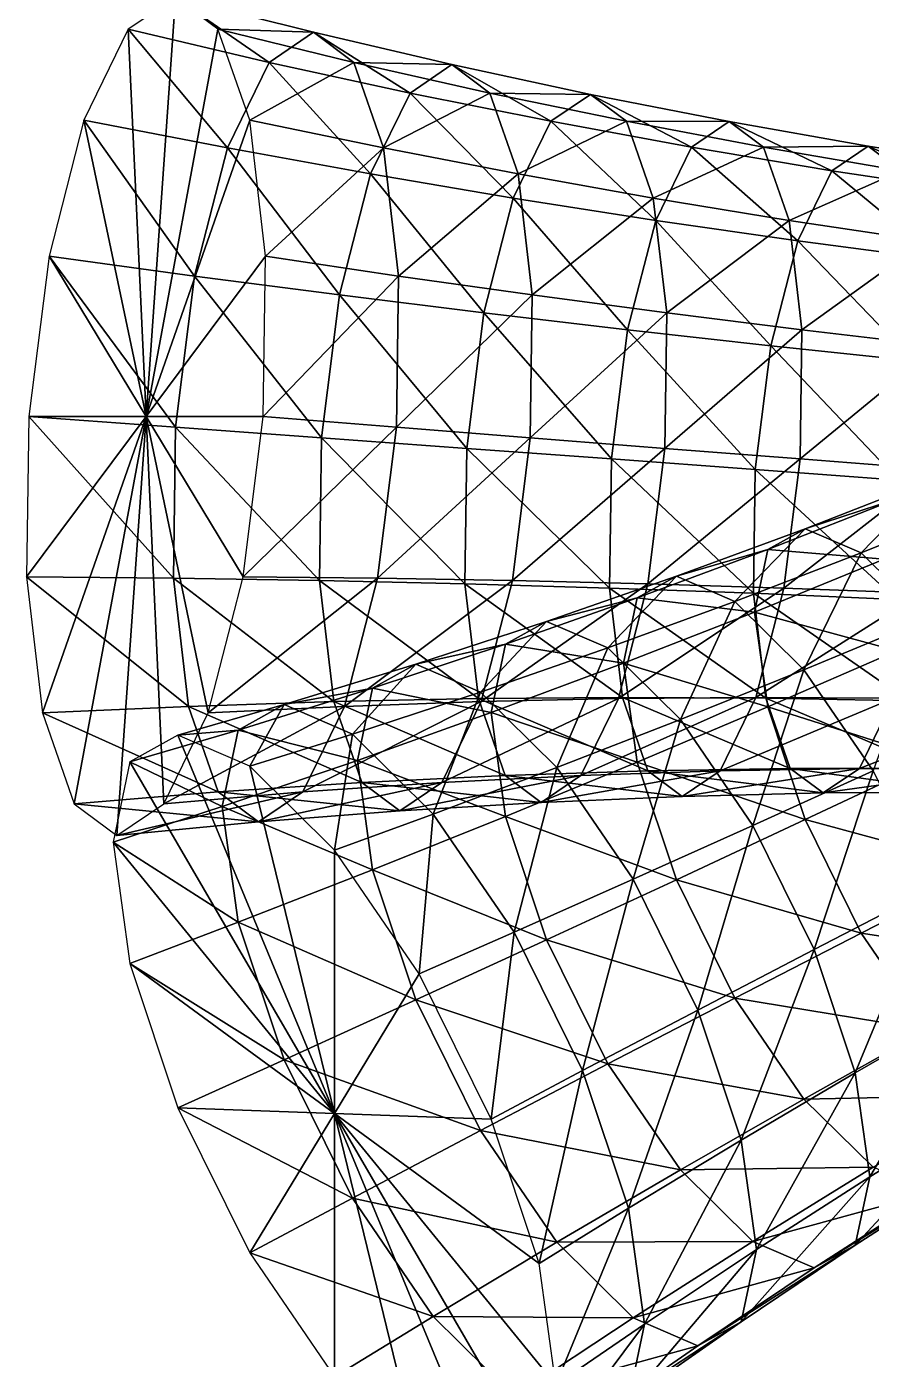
# Model space of a CAD drawing. Header units: metres. Extents: x 9079 to 9208, y 11521 to 11707.
# Drawn here: x 9092.32 to 9121.23, y 11609.69 to 11655.28 of the extents above; entities that cross this region are included whole.
import ezdxf

# ---------------------------------------------------------------- set-up
doc = ezdxf.new("R2010")
doc.units = ezdxf.units.M
doc.layers.add('CONE_ST815GC35', color=7, linetype='Continuous')
doc.layers.add('CONE_ST815GC44', color=7, linetype='Continuous')

msp = doc.modelspace()

# ---------------------------------------------------------------- linework, layer by layer
at = {"layer": 'CONE_ST815GC35'}
for points in [[(9122.104, 11639.125, -188.325), (9123.342, 11639.811, -192.252), (9118.965, 11638.107, -194.011)], [(9123.342, 11639.811, -192.252), (9120.885, 11637.28, -197.8), (9118.965, 11638.107, -194.011)], [(9123.342, 11639.811, -192.252), (9125.194, 11639.014, -195.907), (9120.885, 11637.28, -197.8)], [(9121.67, 11637.06, -184.724), (9122.104, 11639.125, -188.325), (9117.682, 11637.395, -189.939)], [(9122.104, 11639.125, -188.325), (9118.965, 11638.107, -194.011), (9117.682, 11637.395, -189.939)], [(9125.194, 11639.014, -195.907), (9123.15, 11635.041, -200.73), (9120.885, 11637.28, -197.8)], [(9117.682, 11637.395, -189.939), (9118.965, 11638.107, -194.011), (9114.555, 11636.482, -195.784)], [(9118.965, 11638.107, -194.011), (9116.558, 11635.62, -199.738), (9114.555, 11636.482, -195.784)], [(9118.965, 11638.107, -194.011), (9120.885, 11637.28, -197.8), (9116.558, 11635.62, -199.738)], [(9117.231, 11635.254, -186.206), (9117.682, 11637.395, -189.939), (9113.216, 11635.74, -191.536)], [(9117.682, 11637.395, -189.939), (9114.555, 11636.482, -195.784), (9113.216, 11635.74, -191.536)], [(9121.67, 11637.06, -184.724), (9117.682, 11637.395, -189.939), (9117.231, 11635.254, -186.206)], [(9120.885, 11637.28, -197.8), (9118.922, 11633.284, -202.795), (9116.558, 11635.62, -199.738)], [(9122.104, 11633.93, -181.996), (9121.67, 11637.06, -184.724), (9117.231, 11635.254, -186.206)], [(9120.885, 11637.28, -197.8), (9123.15, 11635.041, -200.73), (9118.922, 11633.284, -202.795)], [(9113.216, 11635.74, -191.536), (9114.555, 11636.482, -195.784), (9110.112, 11634.938, -197.572)], [(9114.555, 11636.482, -195.784), (9112.214, 11634.033, -201.72), (9110.112, 11634.938, -197.572)], [(9114.555, 11636.482, -195.784), (9116.558, 11635.62, -199.738), (9112.214, 11634.033, -201.72)], [(9112.746, 11633.506, -187.641), (9113.216, 11635.74, -191.536), (9108.707, 11634.159, -193.115)], [(9113.216, 11635.74, -191.536), (9110.112, 11634.938, -197.572), (9108.707, 11634.159, -193.115)], [(9116.558, 11635.62, -199.738), (9114.693, 11631.582, -204.927), (9112.214, 11634.033, -201.72)], [(9117.231, 11635.254, -186.206), (9113.216, 11635.74, -191.536), (9112.746, 11633.506, -187.641)], [(9116.558, 11635.62, -199.738), (9118.922, 11633.284, -202.795), (9114.693, 11631.582, -204.927)], [(9117.682, 11632.009, -183.378), (9117.231, 11635.254, -186.206), (9112.746, 11633.506, -187.641)], [(9122.104, 11633.93, -181.996), (9117.231, 11635.254, -186.206), (9117.682, 11632.009, -183.378)], [(9108.707, 11634.159, -193.115), (9110.112, 11634.938, -197.572), (9105.636, 11633.473, -199.375)], [(9110.112, 11634.938, -197.572), (9107.851, 11632.519, -203.747), (9105.636, 11633.473, -199.375)], [(9110.112, 11634.938, -197.572), (9112.214, 11634.033, -201.72), (9107.851, 11632.519, -203.747)], [(9123.15, 11635.041, -200.73), (9121.285, 11629.83, -204.49), (9118.922, 11633.284, -202.795)], [(9108.214, 11631.815, -189.028), (9108.707, 11634.159, -193.115), (9104.155, 11632.652, -194.677)], [(9108.707, 11634.159, -193.115), (9105.636, 11633.473, -199.375), (9104.155, 11632.652, -194.677)], [(9112.214, 11634.033, -201.72), (9110.465, 11629.936, -207.127), (9107.851, 11632.519, -203.747)], [(9112.746, 11633.506, -187.641), (9108.707, 11634.159, -193.115), (9108.214, 11631.815, -189.028)], [(9112.214, 11634.033, -201.72), (9114.693, 11631.582, -204.927), (9110.465, 11629.936, -207.127)], [(9123.342, 11630.212, -180.558), (9122.104, 11633.93, -181.996), (9117.682, 11632.009, -183.378)], [(9104.155, 11632.652, -194.677), (9105.636, 11633.473, -199.375), (9101.126, 11632.089, -201.192)], [(9105.636, 11633.473, -199.375), (9103.471, 11631.08, -205.818), (9101.126, 11632.089, -201.192)], [(9105.636, 11633.473, -199.375), (9107.851, 11632.519, -203.747), (9103.471, 11631.08, -205.818)], [(9113.216, 11630.12, -184.69), (9112.746, 11633.506, -187.641), (9108.214, 11631.815, -189.028)], [(9117.682, 11632.009, -183.378), (9112.746, 11633.506, -187.641), (9113.216, 11630.12, -184.69)], [(9118.922, 11633.284, -202.795), (9117.172, 11627.959, -206.706), (9114.693, 11631.582, -204.927)], [(9118.922, 11633.284, -202.795), (9121.285, 11629.83, -204.49), (9117.172, 11627.959, -206.706)], [(9103.635, 11630.182, -190.369), (9104.155, 11632.652, -194.677), (9099.56, 11631.22, -196.221)], [(9104.155, 11632.652, -194.677), (9101.126, 11632.089, -201.192), (9099.56, 11631.22, -196.221)], [(9107.851, 11632.519, -203.747), (9106.236, 11628.346, -209.396), (9103.471, 11631.08, -205.818)], [(9108.214, 11631.815, -189.028), (9104.155, 11632.652, -194.677), (9103.635, 11630.182, -190.369)], [(9107.851, 11632.519, -203.747), (9110.465, 11629.936, -207.127), (9106.236, 11628.346, -209.396)], [(9099.56, 11631.22, -196.221), (9101.126, 11632.089, -201.192), (9097.495, 11631.04, -202.657)], [(9101.126, 11632.089, -201.192), (9099.953, 11629.981, -207.508), (9097.495, 11631.04, -202.657)], [(9101.126, 11632.089, -201.192), (9103.471, 11631.08, -205.818), (9099.953, 11629.981, -207.508)], [(9118.965, 11628.155, -181.887), (9117.682, 11632.009, -183.378), (9113.216, 11630.12, -184.69)], [(9123.342, 11630.212, -180.558), (9117.682, 11632.009, -183.378), (9118.965, 11628.155, -181.887)], [(9108.707, 11628.263, -185.933), (9108.214, 11631.815, -189.028), (9103.635, 11630.182, -190.369)], [(9113.216, 11630.12, -184.69), (9108.214, 11631.815, -189.028), (9108.707, 11628.263, -185.933)], [(9114.693, 11631.582, -204.927), (9113.078, 11626.117, -209.002), (9110.465, 11629.936, -207.127)], [(9114.693, 11631.582, -204.927), (9117.172, 11627.959, -206.706), (9113.078, 11626.117, -209.002)], [(9099.01, 11628.606, -191.663), (9099.56, 11631.22, -196.221), (9095.852, 11630.129, -197.444)], [(9099.56, 11631.22, -196.221), (9097.495, 11631.04, -202.657), (9095.852, 11630.129, -197.444)], [(9102.853, 11618.104, -200.283), (9097.495, 11631.04, -202.657), (9095.852, 11630.129, -197.444)], [(9102.853, 11618.104, -200.283), (9099.953, 11629.981, -207.508), (9097.495, 11631.04, -202.657)], [(9103.635, 11630.182, -190.369), (9099.56, 11631.22, -196.221), (9099.01, 11628.606, -191.663)], [(9103.471, 11631.08, -205.818), (9102.853, 11627.115, -211.26), (9099.953, 11629.981, -207.508)], [(9103.471, 11631.08, -205.818), (9106.236, 11628.346, -209.396), (9102.853, 11627.115, -211.26)], [(9099.01, 11628.606, -191.663), (9095.852, 11630.129, -197.444), (9095.275, 11627.387, -192.663)], [(9102.853, 11618.104, -200.283), (9095.852, 11630.129, -197.444), (9095.275, 11627.387, -192.663)], [(9104.155, 11626.438, -187.107), (9103.635, 11630.182, -190.369), (9099.01, 11628.606, -191.663)], [(9108.707, 11628.263, -185.933), (9103.635, 11630.182, -190.369), (9104.155, 11626.438, -187.107)], [(9114.555, 11626.099, -183.134), (9113.216, 11630.12, -184.69), (9108.707, 11628.263, -185.933)], [(9118.965, 11628.155, -181.887), (9113.216, 11630.12, -184.69), (9114.555, 11626.099, -183.134)], [(9125.194, 11626.471, -180.628), (9123.342, 11630.212, -180.558), (9118.965, 11628.155, -181.887)], [(9102.853, 11618.104, -200.283), (9102.853, 11627.115, -211.26), (9099.953, 11629.981, -207.508)], [(9110.465, 11629.936, -207.127), (9109.002, 11624.305, -211.38), (9106.236, 11628.346, -209.396)], [(9110.465, 11629.936, -207.127), (9113.078, 11626.117, -209.002), (9109.002, 11624.305, -211.38)], [(9121.285, 11629.83, -204.49), (9119.274, 11623.714, -206.785), (9117.172, 11627.959, -206.706)], [(9121.285, 11629.83, -204.49), (9123.288, 11625.784, -204.566), (9119.274, 11623.714, -206.785)], [(9099.56, 11624.644, -188.21), (9099.01, 11628.606, -191.663), (9095.275, 11627.387, -192.663)], [(9104.155, 11626.438, -187.107), (9099.01, 11628.606, -191.663), (9099.56, 11624.644, -188.21)], [(9106.236, 11628.346, -209.396), (9105.753, 11622.876, -213.34), (9102.853, 11627.115, -211.26)], [(9110.112, 11624.044, -184.301), (9108.707, 11628.263, -185.933), (9104.155, 11626.438, -187.107)], [(9106.236, 11628.346, -209.396), (9109.002, 11624.305, -211.38), (9105.753, 11622.876, -213.34)], [(9114.555, 11626.099, -183.134), (9108.707, 11628.263, -185.933), (9110.112, 11624.044, -184.301)], [(9117.172, 11627.959, -206.706), (9115.294, 11621.643, -209.086), (9113.078, 11626.117, -209.002)], [(9120.885, 11624.277, -181.959), (9118.965, 11628.155, -181.887), (9114.555, 11626.099, -183.134)], [(9117.172, 11627.959, -206.706), (9119.274, 11623.714, -206.785), (9115.294, 11621.643, -209.086)], [(9125.194, 11626.471, -180.628), (9118.965, 11628.155, -181.887), (9120.885, 11624.277, -181.959)], [(9099.56, 11624.644, -188.21), (9095.275, 11627.387, -192.663), (9095.852, 11623.233, -189.043)], [(9102.853, 11618.104, -200.283), (9095.275, 11627.387, -192.663), (9095.852, 11623.233, -189.043)], [(9102.853, 11618.104, -200.283), (9105.753, 11622.876, -213.34), (9102.853, 11627.115, -211.26)], [(9105.636, 11621.991, -185.386), (9104.155, 11626.438, -187.107), (9099.56, 11624.644, -188.21)], [(9110.112, 11624.044, -184.301), (9104.155, 11626.438, -187.107), (9105.636, 11621.991, -185.386)], [(9127.379, 11623.278, -182.195), (9125.194, 11626.471, -180.628), (9120.885, 11624.277, -181.959)], [(9113.078, 11626.117, -209.002), (9111.346, 11619.571, -211.468), (9109.002, 11624.305, -211.38)], [(9116.558, 11622.053, -183.21), (9114.555, 11626.099, -183.134), (9110.112, 11624.044, -184.301)], [(9113.078, 11626.117, -209.002), (9115.294, 11621.643, -209.086), (9111.346, 11619.571, -211.468)], [(9120.885, 11624.277, -181.959), (9114.555, 11626.099, -183.134), (9116.558, 11622.053, -183.21)], [(9123.288, 11625.784, -204.566), (9120.679, 11619.495, -205.153), (9119.274, 11623.714, -206.785)], [(9123.288, 11625.784, -204.566), (9124.627, 11621.763, -203.01), (9120.679, 11619.495, -205.153)], [(9101.126, 11619.938, -186.39), (9099.56, 11624.644, -188.21), (9095.852, 11623.233, -189.043)], [(9105.636, 11621.991, -185.386), (9099.56, 11624.644, -188.21), (9101.126, 11619.938, -186.39)], [(9109.002, 11624.305, -211.38), (9108.212, 11617.912, -213.433), (9105.753, 11622.876, -213.34)], [(9109.002, 11624.305, -211.38), (9111.346, 11619.571, -211.468), (9108.212, 11617.912, -213.433)], [(9123.15, 11620.967, -183.584), (9120.885, 11624.277, -181.959), (9116.558, 11622.053, -183.21)], [(9127.379, 11623.278, -182.195), (9120.885, 11624.277, -181.959), (9123.15, 11620.967, -183.584)], [(9112.214, 11619.8, -184.38), (9110.112, 11624.044, -184.301), (9105.636, 11621.991, -185.386)], [(9116.558, 11622.053, -183.21), (9110.112, 11624.044, -184.301), (9112.214, 11619.8, -184.38)], [(9119.274, 11623.714, -206.785), (9116.774, 11617.196, -207.365), (9115.294, 11621.643, -209.086)], [(9119.274, 11623.714, -206.785), (9120.679, 11619.495, -205.153), (9116.774, 11617.196, -207.365)], [(9101.126, 11619.938, -186.39), (9095.852, 11623.233, -189.043), (9097.495, 11618.297, -187.134)], [(9102.853, 11618.104, -200.283), (9095.852, 11623.233, -189.043), (9097.495, 11618.297, -187.134)], [(9102.853, 11618.104, -200.283), (9108.212, 11617.912, -213.433), (9105.753, 11622.876, -213.34)], [(9107.851, 11617.517, -185.47), (9105.636, 11621.991, -185.386), (9101.126, 11619.938, -186.39)], [(9112.214, 11619.8, -184.38), (9105.636, 11621.991, -185.386), (9107.851, 11617.517, -185.47)], [(9118.922, 11618.599, -184.905), (9116.558, 11622.053, -183.21), (9112.214, 11619.8, -184.38)], [(9123.15, 11620.967, -183.584), (9116.558, 11622.053, -183.21), (9118.922, 11618.599, -184.905)], [(9115.294, 11621.643, -209.086), (9112.912, 11614.864, -209.647), (9111.346, 11619.571, -211.468)], [(9115.294, 11621.643, -209.086), (9116.774, 11617.196, -207.365), (9112.912, 11614.864, -209.647)], [(9124.627, 11621.763, -203.01), (9121.172, 11615.943, -202.057), (9120.679, 11619.495, -205.153)], [(9124.627, 11621.763, -203.01), (9125.097, 11618.377, -200.059), (9121.172, 11615.943, -202.057)], [(9125.415, 11618.728, -186.514), (9123.15, 11620.967, -183.584), (9118.922, 11618.599, -184.905)], [(9103.471, 11615.204, -186.478), (9101.126, 11619.938, -186.39), (9097.495, 11618.297, -187.134)], [(9107.851, 11617.517, -185.47), (9101.126, 11619.938, -186.39), (9103.471, 11615.204, -186.478)], [(9114.693, 11616.176, -186.159), (9112.214, 11619.8, -184.38), (9107.851, 11617.517, -185.47)], [(9118.922, 11618.599, -184.905), (9112.214, 11619.8, -184.38), (9114.693, 11616.176, -186.159)], [(9111.346, 11619.571, -211.468), (9109.855, 11612.976, -211.524), (9108.212, 11617.912, -213.433)], [(9111.346, 11619.571, -211.468), (9112.912, 11614.864, -209.647), (9109.855, 11612.976, -211.524)], [(9120.679, 11619.495, -205.153), (9117.294, 11613.452, -204.103), (9116.774, 11617.196, -207.365)], [(9120.679, 11619.495, -205.153), (9121.172, 11615.943, -202.057), (9117.294, 11613.452, -204.103)], [(9125.415, 11618.728, -186.514), (9118.922, 11618.599, -184.905), (9121.285, 11616.263, -187.963)], [(9103.471, 11615.204, -186.478), (9097.495, 11618.297, -187.134), (9099.953, 11613.333, -187.226)], [(9102.853, 11618.104, -200.283), (9097.495, 11618.297, -187.134), (9099.953, 11613.333, -187.226)], [(9121.285, 11616.263, -187.963), (9118.922, 11618.599, -184.905), (9114.693, 11616.176, -186.159)], [(9125.097, 11618.377, -200.059), (9124.627, 11616.143, -196.164), (9120.679, 11613.599, -197.97)], [(9125.097, 11618.377, -200.059), (9120.679, 11613.599, -197.97), (9121.172, 11615.943, -202.057)], [(9102.853, 11618.104, -200.283), (9099.953, 11613.333, -187.226), (9102.853, 11609.094, -189.307)], [(9102.853, 11618.104, -200.283), (9109.855, 11612.976, -211.524), (9108.212, 11617.912, -213.433)], [(9102.853, 11618.104, -200.283), (9110.431, 11608.822, -207.903), (9109.855, 11612.976, -211.524)], [(9102.853, 11618.104, -200.283), (9109.855, 11606.08, -203.123), (9110.431, 11608.822, -207.903)], [(9102.853, 11618.104, -200.283), (9108.212, 11605.169, -197.91), (9109.855, 11606.08, -203.123)], [(9102.853, 11618.104, -200.283), (9105.753, 11606.228, -193.058), (9108.212, 11605.169, -197.91)], [(9102.853, 11618.104, -200.283), (9102.853, 11609.094, -189.307), (9105.753, 11606.228, -193.058)], [(9110.465, 11613.697, -187.345), (9107.851, 11617.517, -185.47), (9103.471, 11615.204, -186.478)], [(9114.693, 11616.176, -186.159), (9107.851, 11617.517, -185.47), (9110.465, 11613.697, -187.345)], [(9116.774, 11617.196, -207.365), (9113.463, 11610.903, -206.195), (9112.912, 11614.864, -209.647)], [(9116.774, 11617.196, -207.365), (9117.294, 11613.452, -204.103), (9113.463, 11610.903, -206.195)], [(9117.172, 11613.725, -189.366), (9114.693, 11616.176, -186.159), (9110.465, 11613.697, -187.345)], [(9121.285, 11616.263, -187.963), (9114.693, 11616.176, -186.159), (9117.172, 11613.725, -189.366)], [(9121.172, 11615.943, -202.057), (9120.679, 11613.599, -197.97), (9116.774, 11610.981, -199.795)], [(9121.172, 11615.943, -202.057), (9116.774, 11610.981, -199.795), (9117.294, 11613.452, -204.103)], [(9123.288, 11615.401, -191.916), (9121.285, 11616.263, -187.963), (9117.172, 11613.725, -189.366)], [(9124.627, 11616.143, -196.164), (9123.288, 11615.401, -191.916), (9119.274, 11612.821, -193.514)], [(9124.627, 11616.143, -196.164), (9119.274, 11612.821, -193.514), (9120.679, 11613.599, -197.97)], [(9106.236, 11611.163, -188.462), (9103.471, 11615.204, -186.478), (9099.953, 11613.333, -187.226)], [(9110.465, 11613.697, -187.345), (9103.471, 11615.204, -186.478), (9106.236, 11611.163, -188.462)], [(9123.288, 11615.401, -191.916), (9117.172, 11613.725, -189.366), (9119.274, 11612.821, -193.514)], [(9112.912, 11614.864, -209.647), (9110.431, 11608.822, -207.903), (9109.855, 11612.976, -211.524)], [(9112.912, 11614.864, -209.647), (9113.463, 11610.903, -206.195), (9110.431, 11608.822, -207.903)], [(9113.078, 11611.114, -190.725), (9110.465, 11613.697, -187.345), (9106.236, 11611.163, -188.462)], [(9117.172, 11613.725, -189.366), (9110.465, 11613.697, -187.345), (9113.078, 11611.114, -190.725)], [(9119.274, 11612.821, -193.514), (9117.172, 11613.725, -189.366), (9113.078, 11611.114, -190.725)], [(9106.236, 11611.163, -188.462), (9099.953, 11613.333, -187.226), (9102.853, 11609.094, -189.307)], [(9117.294, 11613.452, -204.103), (9116.774, 11610.981, -199.795), (9112.912, 11608.288, -201.636)], [(9117.294, 11613.452, -204.103), (9112.912, 11608.288, -201.636), (9113.463, 11610.903, -206.195)], [(9120.679, 11613.599, -197.97), (9119.274, 11612.821, -193.514), (9115.294, 11610.16, -195.097)], [(9120.679, 11613.599, -197.97), (9115.294, 11610.16, -195.097), (9116.774, 11610.981, -199.795)], [(9119.274, 11612.821, -193.514), (9113.078, 11611.114, -190.725), (9115.294, 11610.16, -195.097)], [(9109.002, 11608.429, -192.039), (9106.236, 11611.163, -188.462), (9102.853, 11609.094, -189.307)], [(9113.078, 11611.114, -190.725), (9106.236, 11611.163, -188.462), (9109.002, 11608.429, -192.039)], [(9115.294, 11610.16, -195.097), (9113.078, 11611.114, -190.725), (9109.002, 11608.429, -192.039)], [(9116.774, 11610.981, -199.795), (9115.294, 11610.16, -195.097), (9111.346, 11607.42, -196.666)], [(9116.774, 11610.981, -199.795), (9111.346, 11607.42, -196.666), (9112.912, 11608.288, -201.636)], [(9113.463, 11610.903, -206.195), (9112.912, 11608.288, -201.636), (9109.855, 11606.08, -203.123)], [(9113.463, 11610.903, -206.195), (9109.855, 11606.08, -203.123), (9110.431, 11608.822, -207.903)], [(9115.294, 11610.16, -195.097), (9109.002, 11608.429, -192.039), (9111.346, 11607.42, -196.666)]]:
    msp.add_3dface(points, dxfattribs=at)
at = {"layer": 'CONE_ST815GC44'}
for points in [[(9100.62, 11654.059, -190.987), (9097.407, 11656.281, -197.317), (9095.796, 11655.19, -192.057)], [(9096.406, 11641.944, -197.608), (9097.407, 11656.281, -197.317), (9095.796, 11655.19, -192.057)], [(9096.406, 11641.944, -197.608), (9098.866, 11655.19, -202.622), (9097.407, 11656.281, -197.317)], [(9100.62, 11654.059, -190.987), (9102.138, 11655.087, -195.942), (9097.407, 11656.281, -197.317)], [(9102.138, 11655.087, -195.942), (9098.866, 11655.19, -202.622), (9097.407, 11656.281, -197.317)], [(9099.19, 11651.132, -186.828), (9095.796, 11655.19, -192.057), (9094.278, 11652.082, -187.642)], [(9096.406, 11641.944, -197.608), (9095.796, 11655.19, -192.057), (9094.278, 11652.082, -187.642)], [(9099.19, 11651.132, -186.828), (9100.62, 11654.059, -190.987), (9095.796, 11655.19, -192.057)], [(9096.406, 11641.944, -197.608), (9099.95, 11652.082, -207.163), (9098.866, 11655.19, -202.622)], [(9102.138, 11655.087, -195.942), (9103.512, 11654.059, -200.94), (9098.866, 11655.19, -202.622)], [(9103.512, 11654.059, -200.94), (9099.95, 11652.082, -207.163), (9098.866, 11655.19, -202.622)], [(9105.44, 11653.01, -189.883), (9102.138, 11655.087, -195.942), (9100.62, 11654.059, -190.987)], [(9105.44, 11653.01, -189.883), (9106.875, 11653.982, -194.566), (9102.138, 11655.087, -195.942)], [(9106.875, 11653.982, -194.566), (9103.512, 11654.059, -200.94), (9102.138, 11655.087, -195.942)], [(9104.089, 11650.244, -185.952), (9100.62, 11654.059, -190.987), (9099.19, 11651.132, -186.828)], [(9103.512, 11654.059, -200.94), (9104.534, 11651.132, -205.218), (9099.95, 11652.082, -207.163)], [(9104.089, 11650.244, -185.952), (9105.44, 11653.01, -189.883), (9100.62, 11654.059, -190.987)], [(9106.875, 11653.982, -194.566), (9108.174, 11653.01, -199.288), (9103.512, 11654.059, -200.94)], [(9108.174, 11653.01, -199.288), (9104.534, 11651.132, -205.218), (9103.512, 11654.059, -200.94)], [(9110.257, 11652.043, -188.745), (9106.875, 11653.982, -194.566), (9105.44, 11653.01, -189.883)], [(9110.257, 11652.043, -188.745), (9111.618, 11652.964, -193.188), (9106.875, 11653.982, -194.566)], [(9111.618, 11652.964, -193.188), (9108.174, 11653.01, -199.288), (9106.875, 11653.982, -194.566)], [(9108.974, 11649.418, -185.016), (9105.44, 11653.01, -189.883), (9104.089, 11650.244, -185.952)], [(9108.174, 11653.01, -199.288), (9109.139, 11650.244, -203.331), (9104.534, 11651.132, -205.218)], [(9108.974, 11649.418, -185.016), (9110.257, 11652.043, -188.745), (9105.44, 11653.01, -189.883)], [(9111.618, 11652.964, -193.188), (9112.85, 11652.043, -197.668), (9108.174, 11653.01, -199.288)], [(9112.85, 11652.043, -197.668), (9109.139, 11650.244, -203.331), (9108.174, 11653.01, -199.288)], [(9115.07, 11651.156, -187.573), (9111.618, 11652.964, -193.188), (9110.257, 11652.043, -188.745)], [(9115.07, 11651.156, -187.573), (9116.367, 11652.035, -191.807), (9111.618, 11652.964, -193.188)], [(9116.367, 11652.035, -191.807), (9112.85, 11652.043, -197.668), (9111.618, 11652.964, -193.188)], [(9098.064, 11646.75, -184.098), (9094.278, 11652.082, -187.642), (9093.083, 11647.431, -184.744)], [(9096.406, 11641.944, -197.608), (9094.278, 11652.082, -187.642), (9093.083, 11647.431, -184.744)], [(9098.064, 11646.75, -184.098), (9099.19, 11651.132, -186.828), (9094.278, 11652.082, -187.642)], [(9096.406, 11641.944, -197.608), (9100.495, 11647.431, -210.249), (9099.95, 11652.082, -207.163)], [(9104.534, 11651.132, -205.218), (9100.495, 11647.431, -210.249), (9099.95, 11652.082, -207.163)], [(9113.847, 11648.654, -184.018), (9110.257, 11652.043, -188.745), (9108.974, 11649.418, -185.016)], [(9112.85, 11652.043, -197.668), (9113.766, 11649.418, -201.503), (9109.139, 11650.244, -203.331)], [(9113.847, 11648.654, -184.018), (9115.07, 11651.156, -187.573), (9110.257, 11652.043, -188.745)], [(9116.367, 11652.035, -191.807), (9117.541, 11651.156, -196.078), (9112.85, 11652.043, -197.668)], [(9117.541, 11651.156, -196.078), (9113.766, 11649.418, -201.503), (9112.85, 11652.043, -197.668)], [(9119.879, 11650.35, -186.367), (9116.367, 11652.035, -191.807), (9115.07, 11651.156, -187.573)], [(9119.879, 11650.35, -186.367), (9121.122, 11651.192, -190.426), (9116.367, 11652.035, -191.807)], [(9121.122, 11651.192, -190.426), (9117.541, 11651.156, -196.078), (9116.367, 11652.035, -191.807)], [(9103.025, 11646.103, -183.373), (9099.19, 11651.132, -186.828), (9098.064, 11646.75, -184.098)], [(9103.025, 11646.103, -183.373), (9104.089, 11650.244, -185.952), (9099.19, 11651.132, -186.828)], [(9104.534, 11651.132, -205.218), (9105.047, 11646.75, -208.125), (9100.495, 11647.431, -210.249)], [(9109.139, 11650.244, -203.331), (9105.047, 11646.75, -208.125), (9104.534, 11651.132, -205.218)], [(9117.541, 11651.156, -196.078), (9118.414, 11648.654, -199.734), (9113.766, 11649.418, -201.503)], [(9118.707, 11647.952, -182.96), (9115.07, 11651.156, -187.573), (9113.847, 11648.654, -184.018)], [(9118.707, 11647.952, -182.96), (9119.879, 11650.35, -186.367), (9115.07, 11651.156, -187.573)], [(9121.122, 11651.192, -190.426), (9122.248, 11650.35, -194.519), (9117.541, 11651.156, -196.078)], [(9122.248, 11650.35, -194.519), (9118.414, 11648.654, -199.734), (9117.541, 11651.156, -196.078)], [(9124.684, 11649.625, -185.127), (9121.122, 11651.192, -190.426), (9119.879, 11650.35, -186.367)], [(9124.684, 11649.625, -185.127), (9125.883, 11650.437, -189.042), (9121.122, 11651.192, -190.426)], [(9125.883, 11650.437, -189.042), (9122.248, 11650.35, -194.519), (9121.122, 11651.192, -190.426)], [(9107.966, 11645.49, -182.568), (9104.089, 11650.244, -185.952), (9103.025, 11646.103, -183.373)], [(9107.966, 11645.49, -182.568), (9108.974, 11649.418, -185.016), (9104.089, 11650.244, -185.952)], [(9109.139, 11650.244, -203.331), (9109.624, 11646.103, -206.079), (9105.047, 11646.75, -208.125)], [(9113.766, 11649.418, -201.503), (9109.624, 11646.103, -206.079), (9109.139, 11650.244, -203.331)], [(9122.248, 11650.35, -194.519), (9123.084, 11647.952, -198.023), (9118.414, 11648.654, -199.734)], [(9123.554, 11647.312, -181.841), (9119.879, 11650.35, -186.367), (9118.707, 11647.952, -182.96)], [(9123.554, 11647.312, -181.841), (9124.684, 11649.625, -185.127), (9119.879, 11650.35, -186.367)], [(9112.886, 11644.91, -181.686), (9108.974, 11649.418, -185.016), (9107.966, 11645.49, -182.568)], [(9112.886, 11644.91, -181.686), (9113.847, 11648.654, -184.018), (9108.974, 11649.418, -185.016)], [(9113.766, 11649.418, -201.503), (9114.226, 11645.49, -204.11), (9109.624, 11646.103, -206.079)], [(9118.414, 11648.654, -199.734), (9114.226, 11645.49, -204.11), (9113.766, 11649.418, -201.503)], [(9117.785, 11644.363, -180.724), (9113.847, 11648.654, -184.018), (9112.886, 11644.91, -181.686)], [(9117.785, 11644.363, -180.724), (9118.707, 11647.952, -182.96), (9113.847, 11648.654, -184.018)], [(9118.414, 11648.654, -199.734), (9118.853, 11644.91, -202.219), (9114.226, 11645.49, -204.11)], [(9123.084, 11647.952, -198.023), (9118.853, 11644.91, -202.219), (9118.414, 11648.654, -199.734)], [(9122.665, 11643.851, -179.684), (9118.707, 11647.952, -182.96), (9117.785, 11644.363, -180.724)], [(9122.665, 11643.851, -179.684), (9123.554, 11647.312, -181.841), (9118.707, 11647.952, -182.96)], [(9123.084, 11647.952, -198.023), (9123.505, 11644.363, -200.404), (9118.853, 11644.91, -202.219)], [(9097.416, 11641.581, -183.213), (9093.083, 11647.431, -184.744), (9092.394, 11641.944, -183.805)], [(9096.406, 11641.944, -197.608), (9093.083, 11647.431, -184.744), (9092.394, 11641.944, -183.805)], [(9097.416, 11641.581, -183.213), (9098.064, 11646.75, -184.098), (9093.083, 11647.431, -184.744)], [(9096.406, 11641.944, -197.608), (9100.417, 11641.944, -211.412), (9100.495, 11647.431, -210.249)], [(9105.047, 11646.75, -208.125), (9100.417, 11641.944, -211.412), (9100.495, 11647.431, -210.249)], [(9102.412, 11641.219, -182.536), (9098.064, 11646.75, -184.098), (9097.416, 11641.581, -183.213)], [(9102.412, 11641.219, -182.536), (9103.025, 11646.103, -183.373), (9098.064, 11646.75, -184.098)], [(9105.047, 11646.75, -208.125), (9104.973, 11641.581, -209.22), (9100.417, 11641.944, -211.412)], [(9109.624, 11646.103, -206.079), (9104.973, 11641.581, -209.22), (9105.047, 11646.75, -208.125)], [(9107.384, 11640.856, -181.775), (9103.025, 11646.103, -183.373), (9102.412, 11641.219, -182.536)], [(9107.384, 11640.856, -181.775), (9107.966, 11645.49, -182.568), (9103.025, 11646.103, -183.373)], [(9109.624, 11646.103, -206.079), (9109.554, 11641.219, -207.114), (9104.973, 11641.581, -209.22)], [(9114.226, 11645.49, -204.11), (9109.554, 11641.219, -207.114), (9109.624, 11646.103, -206.079)], [(9112.331, 11640.493, -180.929), (9107.966, 11645.49, -182.568), (9107.384, 11640.856, -181.775)], [(9112.331, 11640.493, -180.929), (9112.886, 11644.91, -181.686), (9107.966, 11645.49, -182.568)], [(9114.226, 11645.49, -204.11), (9114.16, 11640.856, -205.092), (9109.554, 11641.219, -207.114)], [(9118.853, 11644.91, -202.219), (9114.16, 11640.856, -205.092), (9114.226, 11645.49, -204.11)], [(9117.254, 11640.13, -179.999), (9112.886, 11644.91, -181.686), (9112.331, 11640.493, -180.929)], [(9117.254, 11640.13, -179.999), (9117.785, 11644.363, -180.724), (9112.886, 11644.91, -181.686)], [(9118.853, 11644.91, -202.219), (9118.79, 11640.493, -203.154), (9114.16, 11640.856, -205.092)], [(9123.505, 11644.363, -200.404), (9118.79, 11640.493, -203.154), (9118.853, 11644.91, -202.219)], [(9122.153, 11639.767, -178.985), (9117.785, 11644.363, -180.724), (9117.254, 11640.13, -179.999)], [(9122.153, 11639.767, -178.985), (9122.665, 11643.851, -179.684), (9117.785, 11644.363, -180.724)], [(9123.505, 11644.363, -200.404), (9123.444, 11640.13, -201.301), (9118.79, 11640.493, -203.154)], [(9097.342, 11636.413, -184.308), (9092.394, 11641.944, -183.805), (9092.316, 11636.458, -184.967)], [(9096.406, 11641.944, -197.608), (9092.316, 11636.458, -184.967), (9092.861, 11631.807, -188.054)], [(9096.406, 11641.944, -197.608), (9092.394, 11641.944, -183.805), (9092.316, 11636.458, -184.967)], [(9097.342, 11636.413, -184.308), (9097.416, 11641.581, -183.213), (9092.394, 11641.944, -183.805)], [(9096.406, 11641.944, -197.608), (9092.861, 11631.807, -188.054), (9093.945, 11628.699, -192.595)], [(9096.406, 11641.944, -197.608), (9093.945, 11628.699, -192.595), (9095.404, 11627.608, -197.899)], [(9096.406, 11641.944, -197.608), (9095.404, 11627.608, -197.899), (9097.015, 11628.699, -203.159)], [(9096.406, 11641.944, -197.608), (9099.728, 11636.458, -210.472), (9100.417, 11641.944, -211.412)], [(9096.406, 11641.944, -197.608), (9098.534, 11631.807, -207.574), (9099.728, 11636.458, -210.472)], [(9096.406, 11641.944, -197.608), (9097.015, 11628.699, -203.159), (9098.534, 11631.807, -207.574)], [(9104.973, 11641.581, -209.22), (9099.728, 11636.458, -210.472), (9100.417, 11641.944, -211.412)], [(9102.343, 11636.334, -183.571), (9097.416, 11641.581, -183.213), (9097.342, 11636.413, -184.308)], [(9102.343, 11636.334, -183.571), (9102.412, 11641.219, -182.536), (9097.416, 11641.581, -183.213)], [(9104.973, 11641.581, -209.22), (9104.324, 11636.413, -208.335), (9099.728, 11636.458, -210.472)], [(9109.554, 11641.219, -207.114), (9104.324, 11636.413, -208.335), (9104.973, 11641.581, -209.22)], [(9107.318, 11636.222, -182.757), (9102.412, 11641.219, -182.536), (9102.343, 11636.334, -183.571)], [(9107.318, 11636.222, -182.757), (9107.384, 11640.856, -181.775), (9102.412, 11641.219, -182.536)], [(9109.554, 11641.219, -207.114), (9108.941, 11636.334, -206.277), (9104.324, 11636.413, -208.335)], [(9114.16, 11640.856, -205.092), (9108.941, 11636.334, -206.277), (9109.554, 11641.219, -207.114)], [(9112.268, 11636.076, -181.865), (9107.384, 11640.856, -181.775), (9107.318, 11636.222, -182.757)], [(9112.268, 11636.076, -181.865), (9112.331, 11640.493, -180.929), (9107.384, 11640.856, -181.775)], [(9114.16, 11640.856, -205.092), (9113.578, 11636.222, -204.298), (9108.941, 11636.334, -206.277)], [(9118.79, 11640.493, -203.154), (9113.578, 11636.222, -204.298), (9114.16, 11640.856, -205.092)], [(9117.194, 11635.897, -180.896), (9112.331, 11640.493, -180.929), (9112.268, 11636.076, -181.865)], [(9117.194, 11635.897, -180.896), (9117.254, 11640.13, -179.999), (9112.331, 11640.493, -180.929)], [(9118.79, 11640.493, -203.154), (9118.235, 11636.076, -202.398), (9113.578, 11636.222, -204.298)], [(9122.094, 11635.684, -179.85), (9117.254, 11640.13, -179.999), (9117.194, 11635.897, -180.896)], [(9122.094, 11635.684, -179.85), (9122.153, 11639.767, -178.985), (9117.254, 11640.13, -179.999)], [(9123.444, 11640.13, -201.301), (9118.235, 11636.076, -202.398), (9118.79, 11640.493, -203.154)], [(9123.444, 11640.13, -201.301), (9122.913, 11635.897, -200.576), (9118.235, 11636.076, -202.398)], [(9097.855, 11632.031, -187.216), (9097.342, 11636.413, -184.308), (9092.316, 11636.458, -184.967)], [(9097.855, 11632.031, -187.216), (9092.316, 11636.458, -184.967), (9092.861, 11631.807, -188.054)], [(9104.324, 11636.413, -208.335), (9098.534, 11631.807, -207.574), (9099.728, 11636.458, -210.472)], [(9102.827, 11632.194, -186.319), (9102.343, 11636.334, -183.571), (9097.342, 11636.413, -184.308)], [(9102.827, 11632.194, -186.319), (9097.342, 11636.413, -184.308), (9097.855, 11632.031, -187.216)], [(9104.324, 11636.413, -208.335), (9103.199, 11632.031, -205.605), (9098.534, 11631.807, -207.574)], [(9107.778, 11632.294, -185.364), (9107.318, 11636.222, -182.757), (9102.343, 11636.334, -183.571)], [(9107.778, 11632.294, -185.364), (9102.343, 11636.334, -183.571), (9102.827, 11632.194, -186.319)], [(9108.941, 11636.334, -206.277), (9103.199, 11632.031, -205.605), (9104.324, 11636.413, -208.335)], [(9108.941, 11636.334, -206.277), (9107.878, 11632.194, -203.698), (9103.199, 11632.031, -205.605)], [(9112.707, 11632.332, -184.35), (9112.268, 11636.076, -181.865), (9107.318, 11636.222, -182.757)], [(9112.707, 11632.332, -184.35), (9107.318, 11636.222, -182.757), (9107.778, 11632.294, -185.364)], [(9113.578, 11636.222, -204.298), (9107.878, 11632.194, -203.698), (9108.941, 11636.334, -206.277)], [(9113.578, 11636.222, -204.298), (9112.569, 11632.294, -201.851), (9107.878, 11632.194, -203.698)], [(9117.614, 11632.308, -183.278), (9117.194, 11635.897, -180.896), (9112.268, 11636.076, -181.865)], [(9117.614, 11632.308, -183.278), (9112.268, 11636.076, -181.865), (9112.707, 11632.332, -184.35)], [(9118.235, 11636.076, -202.398), (9112.569, 11632.294, -201.851), (9113.578, 11636.222, -204.298)], [(9118.235, 11636.076, -202.398), (9117.274, 11632.332, -200.065), (9112.569, 11632.294, -201.851)], [(9122.913, 11635.897, -200.576), (9117.274, 11632.332, -200.065), (9118.235, 11636.076, -202.398)], [(9122.5, 11632.222, -182.147), (9122.094, 11635.684, -179.85), (9117.194, 11635.897, -180.896)], [(9122.5, 11632.222, -182.147), (9117.194, 11635.897, -180.896), (9117.614, 11632.308, -183.278)], [(9122.913, 11635.897, -200.576), (9121.991, 11632.308, -198.34), (9117.274, 11632.332, -200.065)], [(9098.876, 11629.104, -191.494), (9097.855, 11632.031, -187.216), (9092.861, 11631.807, -188.054)], [(9103.199, 11632.031, -205.605), (9101.769, 11629.104, -201.446), (9097.015, 11628.699, -203.159)], [(9103.199, 11632.031, -205.605), (9097.015, 11628.699, -203.159), (9098.534, 11631.807, -207.574)], [(9103.793, 11629.427, -190.362), (9102.827, 11632.194, -186.319), (9097.855, 11632.031, -187.216)], [(9103.793, 11629.427, -190.362), (9097.855, 11632.031, -187.216), (9098.876, 11629.104, -191.494)], [(9107.878, 11632.194, -203.698), (9106.526, 11629.427, -199.767), (9101.769, 11629.104, -201.446)], [(9107.878, 11632.194, -203.698), (9101.769, 11629.104, -201.446), (9103.199, 11632.031, -205.605)], [(9108.694, 11629.669, -189.199), (9107.778, 11632.294, -185.364), (9102.827, 11632.194, -186.319)], [(9108.694, 11629.669, -189.199), (9102.827, 11632.194, -186.319), (9103.793, 11629.427, -190.362)], [(9112.569, 11632.294, -201.851), (9111.287, 11629.669, -198.122), (9106.526, 11629.427, -199.767)], [(9112.569, 11632.294, -201.851), (9106.526, 11629.427, -199.767), (9107.878, 11632.194, -203.698)], [(9113.58, 11629.83, -188.006), (9112.707, 11632.332, -184.35), (9107.778, 11632.294, -185.364)], [(9113.58, 11629.83, -188.006), (9107.778, 11632.294, -185.364), (9108.694, 11629.669, -189.199)], [(9117.274, 11632.332, -200.065), (9116.051, 11629.83, -196.511), (9111.287, 11629.669, -198.122)], [(9117.274, 11632.332, -200.065), (9111.287, 11629.669, -198.122), (9112.569, 11632.294, -201.851)], [(9118.451, 11629.91, -186.782), (9117.614, 11632.308, -183.278), (9112.707, 11632.332, -184.35)], [(9118.451, 11629.91, -186.782), (9112.707, 11632.332, -184.35), (9113.58, 11629.83, -188.006)], [(9121.991, 11632.308, -198.34), (9116.051, 11629.83, -196.511), (9117.274, 11632.332, -200.065)], [(9121.991, 11632.308, -198.34), (9120.82, 11629.91, -194.934), (9116.051, 11629.83, -196.511)], [(9123.307, 11629.909, -185.527), (9122.5, 11632.222, -182.147), (9117.614, 11632.308, -183.278)], [(9123.307, 11629.909, -185.527), (9117.614, 11632.308, -183.278), (9118.451, 11629.91, -186.782)], [(9126.722, 11632.222, -196.676), (9120.82, 11629.91, -194.934), (9121.991, 11632.308, -198.34)], [(9126.722, 11632.222, -196.676), (9125.592, 11629.909, -193.39), (9120.82, 11629.91, -194.934)], [(9098.876, 11629.104, -191.494), (9092.861, 11631.807, -188.054), (9093.945, 11628.699, -192.595)], [(9109.926, 11628.747, -193.679), (9108.694, 11629.669, -189.199), (9103.793, 11629.427, -190.362)], [(9111.287, 11629.669, -198.122), (9109.926, 11628.747, -193.679), (9105.091, 11628.455, -195.084)], [(9111.287, 11629.669, -198.122), (9105.091, 11628.455, -195.084), (9106.526, 11629.427, -199.767)], [(9114.754, 11628.951, -192.276), (9113.58, 11629.83, -188.006), (9108.694, 11629.669, -189.199)], [(9114.754, 11628.951, -192.276), (9108.694, 11629.669, -189.199), (9109.926, 11628.747, -193.679)], [(9116.051, 11629.83, -196.511), (9114.754, 11628.951, -192.276), (9109.926, 11628.747, -193.679)], [(9116.051, 11629.83, -196.511), (9109.926, 11628.747, -193.679), (9111.287, 11629.669, -198.122)], [(9119.576, 11629.068, -190.875), (9118.451, 11629.91, -186.782), (9113.58, 11629.83, -188.006)], [(9119.576, 11629.068, -190.875), (9113.58, 11629.83, -188.006), (9114.754, 11628.951, -192.276)], [(9120.82, 11629.91, -194.934), (9119.576, 11629.068, -190.875), (9114.754, 11628.951, -192.276)], [(9120.82, 11629.91, -194.934), (9114.754, 11628.951, -192.276), (9116.051, 11629.83, -196.511)], [(9124.392, 11629.097, -189.475), (9123.307, 11629.909, -185.527), (9118.451, 11629.91, -186.782)], [(9124.392, 11629.097, -189.475), (9118.451, 11629.91, -186.782), (9119.576, 11629.068, -190.875)], [(9125.592, 11629.909, -193.39), (9119.576, 11629.068, -190.875), (9120.82, 11629.91, -194.934)], [(9125.592, 11629.909, -193.39), (9124.392, 11629.097, -189.475), (9119.576, 11629.068, -190.875)], [(9105.091, 11628.455, -195.084), (9103.793, 11629.427, -190.362), (9098.876, 11629.104, -191.494)], [(9106.526, 11629.427, -199.767), (9105.091, 11628.455, -195.084), (9100.251, 11628.076, -196.491)], [(9106.526, 11629.427, -199.767), (9100.251, 11628.076, -196.491), (9101.769, 11629.104, -201.446)], [(9109.926, 11628.747, -193.679), (9103.793, 11629.427, -190.362), (9105.091, 11628.455, -195.084)], [(9100.251, 11628.076, -196.491), (9098.876, 11629.104, -191.494), (9093.945, 11628.699, -192.595)], [(9100.251, 11628.076, -196.491), (9093.945, 11628.699, -192.595), (9095.404, 11627.608, -197.899)], [(9101.769, 11629.104, -201.446), (9100.251, 11628.076, -196.491), (9095.404, 11627.608, -197.899)], [(9101.769, 11629.104, -201.446), (9095.404, 11627.608, -197.899), (9097.015, 11628.699, -203.159)], [(9105.091, 11628.455, -195.084), (9098.876, 11629.104, -191.494), (9100.251, 11628.076, -196.491)]]:
    msp.add_3dface(points, dxfattribs=at)

doc.saveas('drawing.dxf')
